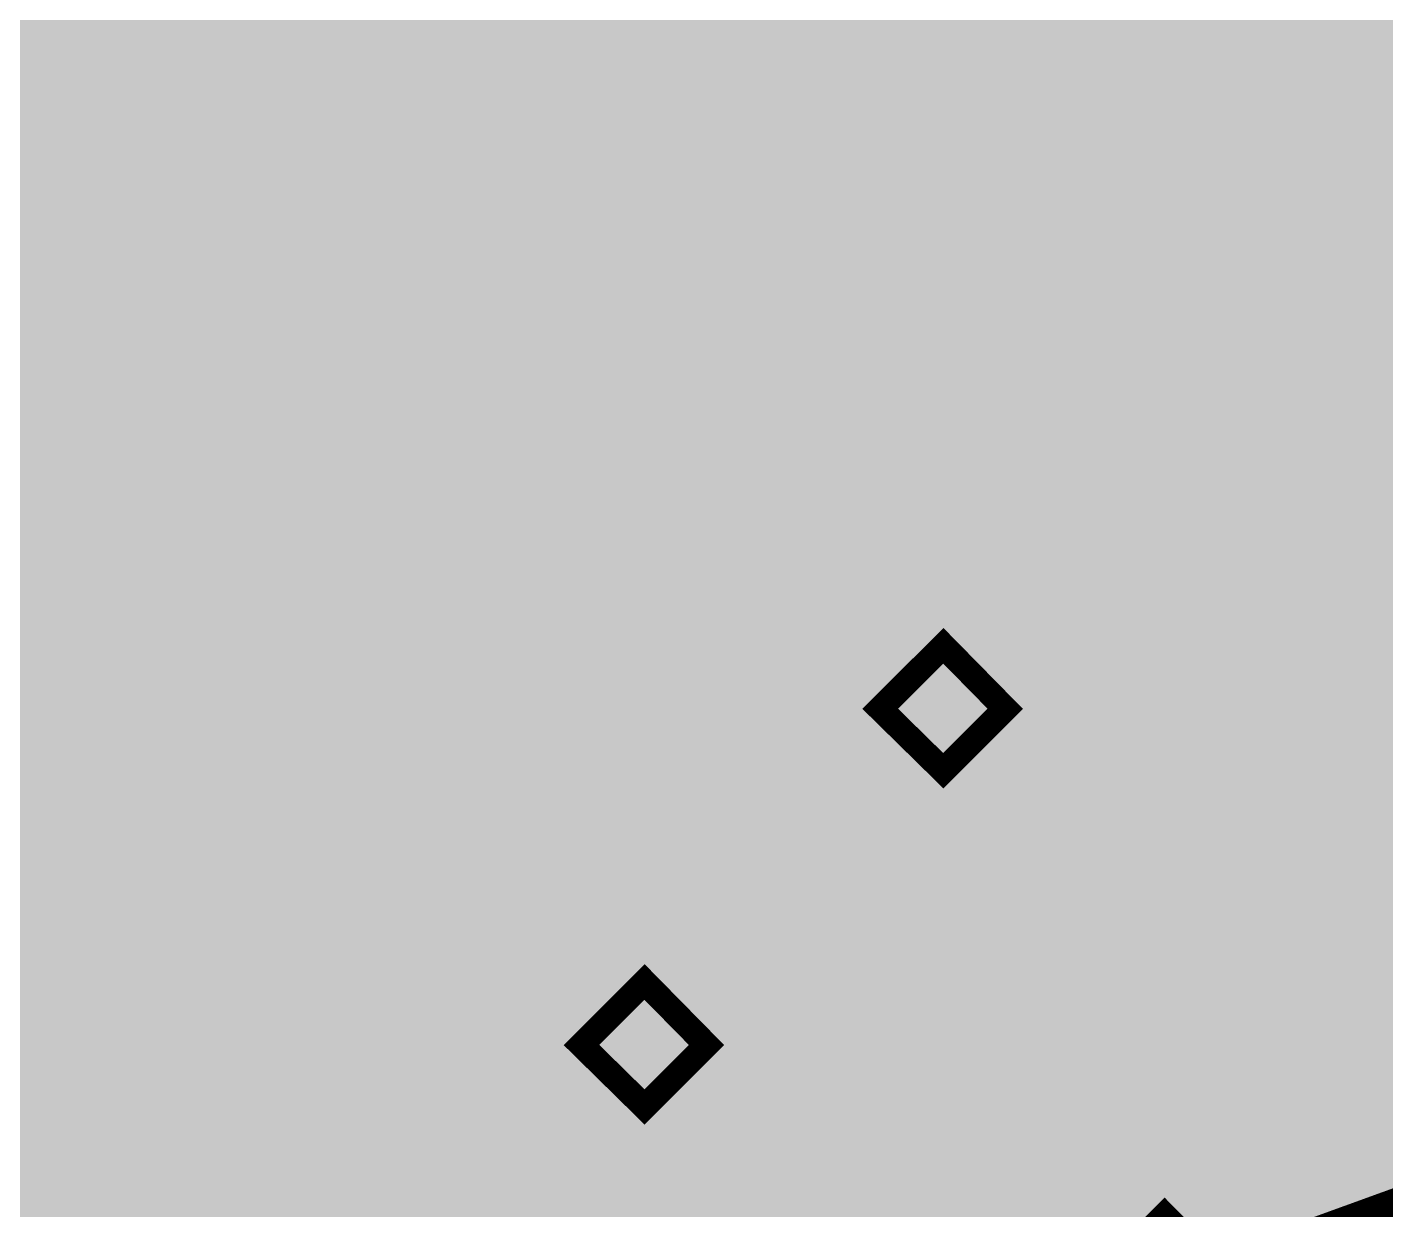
# Model space of a CAD drawing. Header units: millimetres. Extents: x 92 to 588, y 96 to 434.
# Drawn here: x 525.25 to 546.91, y 267.49 to 286.35 of the extents above; entities that cross this region are included whole.
import ezdxf

# ---------------------------------------------------------------- set-up
doc = ezdxf.new("R2010")
doc.units = ezdxf.units.MM
doc.layers.add('H', color=7, linetype='Continuous')
doc.layers.add('P', color=7, linetype='Continuous')

msp = doc.modelspace()

# ---------------------------------------------------------------- hatches: boundary and pattern name
at = {"layer": 'H', "linetype": 'Continuous'}
for points in [[(291.162, 223.903), (291.162, 433.788), (588.166, 433.788), (588.166, 223.903), (291.162, 223.903)], [(544.386, 284.21), (544.298, 284.21), (544.139, 284.228), (544.068, 284.263), (543.998, 284.298), (543.874, 284.386), (543.821, 284.439), (543.751, 284.51), (543.645, 284.704), (543.61, 284.81), (543.575, 284.933), (543.539, 285.215), (543.539, 285.392), (543.539, 285.551), (543.575, 285.868), (543.61, 285.992), (543.645, 286.133), (543.751, 286.362), (543.821, 286.468), (543.892, 286.574), (544.068, 286.715), (544.174, 286.785), (544.298, 286.838), (544.545, 286.891), (544.686, 286.891), (544.774, 286.891), (544.845, 286.873), (544.933, 286.873), (544.986, 286.856), (544.986, 286.521), (544.915, 286.538), (544.827, 286.574), (544.739, 286.591), (544.65, 286.591), (544.562, 286.591), (544.421, 286.556), (544.28, 286.503), (544.174, 286.433), (544.121, 286.38), (544.068, 286.309), (543.998, 286.186), (543.945, 286.027), (543.892, 285.833), (543.892, 285.727), (543.998, 285.551), (543.892, 285.48), (543.892, 285.445), (543.874, 285.409), (543.874, 285.18), (543.91, 284.968), (543.927, 284.88), (543.963, 284.81), (544.033, 284.686), (544.068, 284.633), (544.139, 284.563), (544.227, 284.51), (544.298, 284.492), (544.386, 284.492), (544.492, 284.492), (544.615, 284.545), (544.686, 284.598), (544.721, 284.633), (544.756, 284.669), (544.809, 284.774), (544.845, 284.933), (544.862, 285.074), (544.862, 285.163), (544.827, 285.286), (544.809, 285.357), (544.792, 285.392), (544.721, 285.498), (544.686, 285.533), (544.65, 285.551), (544.562, 285.586), (544.527, 285.603), (544.439, 285.621), (544.351, 285.621), (544.227, 285.621), (544.121, 285.586), (543.998, 285.551), (543.892, 285.727), (544.015, 285.815), (544.139, 285.868), (544.21, 285.886), (544.351, 285.903), (544.421, 285.903), (544.562, 285.903), (544.686, 285.868), (544.756, 285.85), (544.862, 285.798), (544.933, 285.762), (545.003, 285.692), (545.109, 285.568), (545.144, 285.48), (545.162, 285.392), (545.197, 285.198), (545.215, 285.092), (545.197, 285.004), (545.18, 284.81), (545.144, 284.722), (545.109, 284.651), (545.021, 284.51), (544.968, 284.439), (544.897, 284.386), (544.774, 284.298), (544.703, 284.263), (544.633, 284.228), (544.474, 284.21), (544.386, 284.21)], [(546.309, 284.192), (546.203, 284.192), (546.026, 284.228), (545.956, 284.263), (545.868, 284.281), (545.744, 284.369), (545.674, 284.422), (545.621, 284.475), (545.55, 284.598), (545.515, 284.669), (545.497, 284.739), (545.462, 284.898), (545.462, 284.968), (545.462, 285.074), (545.515, 285.268), (545.568, 285.357), (545.638, 285.445), (545.797, 285.586), (545.903, 285.639), (546.044, 285.498), (545.92, 285.374), (545.885, 285.321), (545.85, 285.251), (545.815, 285.092), (545.815, 285.004), (545.815, 284.88), (545.885, 284.686), (545.956, 284.616), (546.026, 284.545), (546.203, 284.457), (546.309, 284.457), (546.414, 284.457), (546.591, 284.528), (546.661, 284.58), (546.714, 284.651), (546.785, 284.827), (546.785, 284.951), (546.785, 285.021), (546.75, 285.145), (546.732, 285.198), (546.697, 285.251), (546.573, 285.339), (546.485, 285.392), (546.414, 285.427), (546.326, 285.462), (546.22, 285.498), (546.097, 285.551), (546.044, 285.498), (545.903, 285.639), (545.797, 285.709), (545.656, 285.833), (545.621, 285.886), (545.568, 285.956), (545.532, 286.115), (545.515, 286.221), (545.532, 286.291), (545.55, 286.433), (545.603, 286.538), (545.691, 286.662), (545.744, 286.697), (545.797, 286.75), (545.92, 286.821), (546.062, 286.873), (546.22, 286.891), (546.379, 286.891), (546.538, 286.873), (546.679, 286.821), (546.802, 286.768), (546.873, 286.715), (546.908, 286.662), (546.996, 286.556), (547.049, 286.45), (547.085, 286.309), (547.085, 286.238), (547.067, 286.15), (547.032, 285.992), (546.979, 285.903), (546.926, 285.815), (546.785, 285.692), (546.679, 285.639), (546.555, 285.78), (546.661, 285.903), (546.679, 285.956), (546.714, 286.027), (546.732, 286.168), (546.732, 286.238), (546.732, 286.327), (546.679, 286.468), (546.626, 286.521), (546.591, 286.556), (546.52, 286.591), (546.397, 286.644), (546.291, 286.644), (546.203, 286.644), (546.044, 286.591), (545.991, 286.538), (545.956, 286.521), (545.92, 286.45), (545.868, 286.344), (545.868, 286.256), (545.868, 286.203), (545.903, 286.08), (545.938, 286.044), (545.956, 285.992), (546.062, 285.921), (546.115, 285.886), (546.185, 285.85), (546.273, 285.798), (546.379, 285.745), (546.485, 285.727), (546.555, 285.78), (546.679, 285.639), (546.785, 285.568), (546.961, 285.445), (547.032, 285.374), (547.085, 285.286), (547.138, 285.092), (547.138, 284.968), (547.138, 284.898), (547.102, 284.739), (547.049, 284.598), (546.961, 284.475), (546.908, 284.422), (546.838, 284.369), (546.714, 284.281), (546.555, 284.228), (546.397, 284.192), (546.309, 284.192)], [(526.218, 281.07), (527.4, 283.346), (526.059, 283.346), (526.059, 283.646), (527.7, 283.646), (527.7, 283.258), (526.571, 281.07), (526.218, 281.07)], [(528.017, 281.07), (528.017, 281.423), (528.193, 281.582), (528.352, 281.741), (528.493, 281.899), (528.652, 282.058), (528.775, 282.217), (528.987, 282.464), (529.04, 282.57), (529.093, 282.675), (529.146, 282.869), (529.146, 282.975), (529.146, 283.081), (529.128, 283.169), (529.093, 283.205), (529.058, 283.275), (529.022, 283.293), (528.97, 283.346), (528.881, 283.381), (528.811, 283.399), (528.705, 283.399), (528.617, 283.399), (528.529, 283.381), (528.423, 283.363), (528.335, 283.328), (528.264, 283.293), (528.211, 283.258), (528.14, 283.205), (528.088, 283.187), (528.07, 283.54), (528.193, 283.593), (528.37, 283.646), (528.476, 283.681), (528.652, 283.698), (528.74, 283.698), (528.828, 283.698), (528.987, 283.681), (529.128, 283.628), (529.252, 283.557), (529.305, 283.504), (529.358, 283.469), (529.428, 283.346), (529.481, 283.222), (529.499, 283.081), (529.499, 282.993), (529.499, 282.852), (529.463, 282.711), (529.428, 282.587), (529.375, 282.481), (529.305, 282.358), (529.216, 282.252), (529.128, 282.146), (529.022, 282.04), (528.864, 281.846), (528.67, 281.67), (528.476, 281.494), (528.352, 281.37), (529.622, 281.37), (529.622, 281.07), (528.017, 281.07)], [(525.107, 281.07), (525.107, 281.564), (525.53, 281.564), (525.53, 281.07), (525.107, 281.07)], [(540.84, 276.325), (540.77, 276.325), (540.611, 276.361), (540.523, 276.378), (540.452, 276.414), (540.329, 276.502), (540.276, 276.555), (540.205, 276.625), (540.1, 276.819), (540.064, 276.925), (540.029, 277.049), (539.994, 277.348), (539.994, 277.507), (539.994, 277.684), (540.029, 277.983), (540.064, 278.125), (540.1, 278.248), (540.205, 278.495), (540.276, 278.583), (540.347, 278.689), (540.523, 278.83), (540.646, 278.901), (540.752, 278.954), (541.017, 279.007), (541.158, 279.007), (541.229, 279.007), (541.317, 279.007), (541.387, 278.989), (541.44, 278.971), (541.44, 278.636), (541.37, 278.671), (541.299, 278.689), (541.211, 278.707), (541.105, 278.707), (541.035, 278.707), (540.876, 278.671), (540.752, 278.618), (540.629, 278.548), (540.576, 278.495), (540.541, 278.442), (540.452, 278.301), (540.4, 278.142), (540.364, 277.948), (540.347, 277.842), (540.452, 277.666), (540.347, 277.595), (540.347, 277.56), (540.347, 277.525), (540.347, 277.313), (540.364, 277.084), (540.4, 276.996), (540.417, 276.925), (540.488, 276.802), (540.523, 276.749), (540.594, 276.678), (540.682, 276.643), (540.752, 276.608), (540.858, 276.608), (540.946, 276.608), (541.087, 276.661), (541.158, 276.713), (541.193, 276.749), (541.211, 276.784), (541.264, 276.89), (541.317, 277.049), (541.317, 277.207), (541.317, 277.278), (541.299, 277.419), (541.281, 277.472), (541.246, 277.525), (541.193, 277.613), (541.14, 277.648), (541.105, 277.684), (541.035, 277.719), (540.982, 277.719), (540.893, 277.737), (540.805, 277.737), (540.682, 277.737), (540.576, 277.701), (540.452, 277.666), (540.347, 277.842), (540.47, 277.931), (540.594, 277.983), (540.664, 278.001), (540.805, 278.019), (540.893, 278.019), (541.035, 278.019), (541.158, 278.001), (541.211, 277.983), (541.334, 277.913), (541.387, 277.878), (541.458, 277.825), (541.564, 277.684), (541.599, 277.595), (541.634, 277.507), (541.67, 277.313), (541.67, 277.207), (541.67, 277.119), (541.634, 276.925), (541.599, 276.837), (541.564, 276.766), (541.475, 276.625), (541.423, 276.572), (541.37, 276.502), (541.229, 276.414), (541.158, 276.378), (541.087, 276.361), (540.929, 276.325), (540.84, 276.325)], [(542.763, 276.308), (542.675, 276.325), (542.499, 276.343), (542.41, 276.378), (542.34, 276.396), (542.199, 276.484), (542.146, 276.537), (542.093, 276.59), (542.005, 276.713), (541.969, 276.784), (541.952, 276.855), (541.916, 277.013), (541.916, 277.084), (541.916, 277.19), (541.987, 277.384), (542.04, 277.472), (542.093, 277.56), (542.252, 277.701), (542.357, 277.754), (542.499, 277.613), (542.393, 277.507), (542.34, 277.437), (542.305, 277.366), (542.269, 277.207), (542.269, 277.119), (542.269, 276.996), (542.34, 276.802), (542.41, 276.731), (542.481, 276.661), (542.657, 276.572), (542.763, 276.572), (542.869, 276.572), (543.045, 276.643), (543.116, 276.713), (543.169, 276.766), (543.239, 276.96), (543.239, 277.066), (543.239, 277.137), (543.222, 277.26), (543.186, 277.313), (543.151, 277.366), (543.028, 277.454), (542.94, 277.507), (542.887, 277.543), (542.781, 277.578), (542.693, 277.613), (542.569, 277.666), (542.499, 277.613), (542.357, 277.754), (542.269, 277.825), (542.128, 277.948), (542.075, 278.001), (542.04, 278.072), (541.987, 278.248), (541.987, 278.336), (541.987, 278.407), (542.005, 278.548), (542.075, 278.671), (542.146, 278.777), (542.199, 278.83), (542.252, 278.865), (542.393, 278.936), (542.516, 278.989), (542.675, 279.024), (542.851, 279.024), (543.01, 278.989), (543.151, 278.954), (543.275, 278.883), (543.328, 278.83), (543.38, 278.795), (543.451, 278.689), (543.504, 278.566), (543.539, 278.424), (543.539, 278.354), (543.539, 278.266), (543.486, 278.107), (543.433, 278.019), (543.38, 277.931), (543.239, 277.807), (543.151, 277.754), (543.01, 277.895), (543.116, 278.019), (543.151, 278.072), (543.169, 278.142), (543.204, 278.283), (543.204, 278.354), (543.186, 278.442), (543.134, 278.583), (543.081, 278.654), (543.045, 278.671), (542.975, 278.724), (542.851, 278.76), (542.763, 278.76), (542.675, 278.76), (542.516, 278.707), (542.446, 278.654), (542.428, 278.636), (542.375, 278.566), (542.34, 278.46), (542.322, 278.372), (542.34, 278.319), (542.357, 278.213), (542.393, 278.16), (542.428, 278.125), (542.516, 278.036), (542.569, 278.001), (542.745, 277.913), (542.851, 277.878), (542.94, 277.842), (543.01, 277.895), (543.151, 277.754), (543.257, 277.684), (543.416, 277.56), (543.486, 277.49), (543.539, 277.401), (543.592, 277.207), (543.61, 277.102), (543.592, 277.013), (543.575, 276.855), (543.504, 276.731), (543.416, 276.59), (543.363, 276.537), (543.31, 276.484), (543.169, 276.396), (543.01, 276.343), (542.851, 276.325), (542.763, 276.308)], [(545.162, 276.378), (546.344, 278.654), (545.003, 278.654), (545.003, 278.954), (546.644, 278.954), (546.644, 278.566), (545.532, 276.378), (545.162, 276.378)], [(544.068, 276.378), (544.068, 276.872), (544.474, 276.872), (544.474, 276.378), (544.068, 276.378)], [(539.853, 274.491), (538.847, 275.479), (539.853, 276.484), (540.84, 275.479), (539.853, 274.491)], [(536.007, 270.963), (535.831, 270.998), (535.76, 271.016), (535.69, 271.051), (535.566, 271.14), (535.514, 271.193), (535.443, 271.263), (535.337, 271.457), (535.302, 271.563), (535.267, 271.686), (535.231, 271.986), (535.231, 272.145), (535.231, 272.321), (535.267, 272.621), (535.302, 272.762), (535.337, 272.886), (535.443, 273.133), (535.514, 273.221), (535.584, 273.327), (535.76, 273.468), (535.866, 273.538), (535.99, 273.591), (536.254, 273.644), (536.395, 273.644), (536.466, 273.644), (536.554, 273.644), (536.625, 273.627), (536.678, 273.609), (536.678, 273.274), (536.607, 273.309), (536.537, 273.327), (536.448, 273.344), (536.343, 273.344), (536.254, 273.344), (536.113, 273.309), (535.99, 273.256), (535.866, 273.186), (535.813, 273.133), (535.778, 273.08), (535.69, 272.939), (535.637, 272.78), (535.602, 272.586), (535.584, 272.48), (535.69, 272.304), (535.584, 272.233), (535.584, 272.198), (535.584, 272.127), (535.584, 272.074), (535.584, 271.951), (535.602, 271.722), (535.637, 271.633), (535.655, 271.563), (535.725, 271.439), (535.76, 271.387), (535.831, 271.316), (535.919, 271.281), (535.99, 271.245), (536.096, 271.245), (536.184, 271.245), (536.325, 271.298), (536.395, 271.351), (536.431, 271.387), (536.448, 271.422), (536.501, 271.528), (536.554, 271.686), (536.554, 271.845), (536.554, 271.916), (536.537, 272.039), (536.519, 272.11), (536.484, 272.163), (536.413, 272.251), (536.378, 272.286), (536.343, 272.321), (536.272, 272.357), (536.219, 272.357), (536.131, 272.374), (536.043, 272.374), (535.919, 272.374), (535.813, 272.339), (535.69, 272.304), (535.584, 272.48), (535.708, 272.568), (535.831, 272.621), (535.902, 272.639), (536.043, 272.657), (536.131, 272.657), (536.272, 272.657), (536.395, 272.639), (536.448, 272.621), (536.572, 272.551), (536.625, 272.515), (536.695, 272.463), (536.801, 272.321), (536.836, 272.233), (536.872, 272.145), (536.907, 271.951), (536.907, 271.845), (536.907, 271.757), (536.872, 271.563), (536.836, 271.475), (536.801, 271.404), (536.713, 271.263), (536.66, 271.21), (536.607, 271.14), (536.466, 271.051), (536.395, 271.016), (536.325, 270.998), (536.166, 270.963), (536.007, 270.963)], [(538.001, 270.946), (537.895, 270.963), (537.736, 270.981), (537.648, 271.016), (537.577, 271.034), (537.436, 271.122), (537.383, 271.175), (537.33, 271.228), (537.242, 271.351), (537.207, 271.422), (537.189, 271.492), (537.154, 271.651), (537.154, 271.722), (537.154, 271.828), (537.225, 272.022), (537.277, 272.11), (537.33, 272.198), (537.489, 272.339), (537.595, 272.392), (537.736, 272.251), (537.63, 272.145), (537.577, 272.074), (537.542, 272.004), (537.507, 271.845), (537.507, 271.757), (537.507, 271.633), (537.577, 271.439), (537.648, 271.369), (537.718, 271.298), (537.895, 271.21), (538.001, 271.21), (538.106, 271.21), (538.283, 271.281), (538.353, 271.351), (538.406, 271.404), (538.477, 271.598), (538.477, 271.704), (538.477, 271.775), (538.459, 271.898), (538.424, 271.951), (538.389, 272.004), (538.265, 272.092), (538.177, 272.145), (538.106, 272.18), (538.018, 272.216), (537.93, 272.251), (537.807, 272.304), (537.736, 272.251), (537.595, 272.392), (537.507, 272.463), (537.366, 272.586), (537.313, 272.639), (537.277, 272.709), (537.225, 272.886), (537.225, 272.974), (537.225, 273.045), (537.242, 273.186), (537.313, 273.309), (537.383, 273.415), (537.436, 273.468), (537.489, 273.503), (537.613, 273.574), (537.754, 273.627), (537.912, 273.662), (538.089, 273.662), (538.248, 273.627), (538.389, 273.591), (538.512, 273.521), (538.565, 273.468), (538.618, 273.415), (538.689, 273.309), (538.741, 273.203), (538.777, 273.062), (538.777, 272.992), (538.777, 272.903), (538.724, 272.745), (538.671, 272.657), (538.618, 272.568), (538.477, 272.445), (538.389, 272.392), (538.248, 272.533), (538.353, 272.657), (538.389, 272.709), (538.406, 272.78), (538.442, 272.921), (538.442, 272.992), (538.424, 273.08), (538.371, 273.221), (538.318, 273.292), (538.283, 273.309), (538.212, 273.362), (538.089, 273.397), (538.001, 273.397), (537.912, 273.397), (537.754, 273.344), (537.683, 273.292), (537.665, 273.274), (537.613, 273.203), (537.577, 273.098), (537.56, 273.009), (537.577, 272.956), (537.595, 272.851), (537.63, 272.798), (537.665, 272.762), (537.754, 272.674), (537.807, 272.639), (537.877, 272.604), (537.983, 272.551), (538.089, 272.515), (538.177, 272.48), (538.248, 272.533), (538.389, 272.392), (538.495, 272.321), (538.653, 272.198), (538.724, 272.127), (538.777, 272.039), (538.83, 271.845), (538.847, 271.739), (538.83, 271.651), (538.812, 271.492), (538.741, 271.351), (538.653, 271.228), (538.6, 271.175), (538.53, 271.122), (538.406, 271.034), (538.248, 270.981), (538.089, 270.963), (538.001, 270.946)], [(540.629, 270.963), (540.558, 270.963), (540.488, 270.981), (540.417, 270.998), (540.417, 271.334), (540.488, 271.298), (540.576, 271.281), (540.664, 271.263), (540.752, 271.263), (540.84, 271.263), (540.982, 271.298), (541.123, 271.351), (541.246, 271.439), (541.281, 271.492), (541.334, 271.545), (541.405, 271.686), (541.475, 271.845), (541.493, 272.022), (541.511, 272.127), (541.405, 272.304), (541.511, 272.374), (541.511, 272.445), (541.511, 272.48), (541.511, 272.657), (541.493, 272.868), (541.475, 272.956), (541.44, 273.045), (541.37, 273.168), (541.334, 273.221), (541.299, 273.256), (541.229, 273.309), (541.176, 273.327), (541.105, 273.362), (541.017, 273.362), (540.911, 273.362), (540.77, 273.309), (540.699, 273.256), (540.664, 273.221), (540.646, 273.168), (540.594, 273.08), (540.541, 272.903), (540.541, 272.762), (540.541, 272.692), (540.558, 272.551), (540.594, 272.498), (540.611, 272.445), (540.682, 272.357), (540.717, 272.321), (540.752, 272.286), (540.823, 272.251), (540.876, 272.251), (540.946, 272.233), (541.052, 272.233), (541.158, 272.233), (541.281, 272.268), (541.405, 272.304), (541.511, 272.127), (541.37, 272.039), (541.246, 271.986), (541.176, 271.969), (541.052, 271.951), (540.964, 271.951), (540.84, 271.951), (540.717, 271.969), (540.646, 271.986), (540.541, 272.057), (540.47, 272.092), (540.4, 272.145), (540.294, 272.286), (540.258, 272.357), (540.223, 272.445), (540.188, 272.639), (540.188, 272.762), (540.188, 272.851), (540.223, 273.045), (540.258, 273.115), (540.294, 273.203), (540.382, 273.344), (540.435, 273.397), (540.488, 273.468), (540.629, 273.556), (540.699, 273.591), (540.77, 273.609), (540.929, 273.644), (541.017, 273.644), (541.105, 273.644), (541.264, 273.609), (541.334, 273.591), (541.405, 273.556), (541.528, 273.468), (541.581, 273.415), (541.652, 273.344), (541.758, 273.15), (541.793, 273.045), (541.828, 272.921), (541.864, 272.639), (541.864, 272.463), (541.864, 272.304), (541.828, 272.004), (541.793, 271.845), (541.758, 271.704), (541.652, 271.475), (541.581, 271.369), (541.511, 271.281), (541.334, 271.122), (541.229, 271.069), (541.123, 271.016), (540.858, 270.963), (540.699, 270.963), (540.629, 270.963)], [(542.798, 270.963), (542.604, 270.981), (542.516, 270.998), (542.322, 271.051), (542.181, 271.122), (542.181, 271.492), (542.34, 271.404), (542.499, 271.334), (542.604, 271.298), (542.781, 271.263), (542.869, 271.263), (542.975, 271.263), (543.081, 271.298), (543.134, 271.316), (543.222, 271.369), (543.257, 271.404), (543.328, 271.475), (543.363, 271.563), (543.38, 271.616), (543.398, 271.739), (543.416, 271.81), (543.398, 271.88), (543.38, 271.986), (543.363, 272.039), (543.345, 272.074), (543.292, 272.145), (543.257, 272.18), (543.169, 272.216), (543.081, 272.251), (542.975, 272.268), (542.869, 272.268), (542.71, 272.268), (542.71, 272.551), (542.834, 272.551), (542.94, 272.568), (543.134, 272.621), (543.204, 272.674), (543.239, 272.692), (543.31, 272.762), (543.345, 272.886), (543.363, 272.992), (543.363, 273.045), (543.345, 273.115), (543.328, 273.15), (543.292, 273.186), (543.257, 273.256), (543.222, 273.274), (543.151, 273.309), (543.081, 273.327), (542.992, 273.344), (542.904, 273.344), (542.816, 273.344), (542.728, 273.327), (542.622, 273.309), (542.534, 273.274), (542.463, 273.239), (542.393, 273.203), (542.34, 273.15), (542.287, 273.133), (542.269, 273.486), (542.393, 273.556), (542.569, 273.609), (542.657, 273.627), (542.851, 273.644), (542.94, 273.644), (543.098, 273.644), (543.239, 273.609), (543.31, 273.591), (543.433, 273.538), (543.486, 273.503), (543.539, 273.468), (543.627, 273.362), (543.645, 273.309), (543.68, 273.239), (543.716, 273.098), (543.716, 273.027), (543.698, 272.921), (543.627, 272.727), (543.575, 272.657), (543.504, 272.568), (543.328, 272.48), (543.239, 272.445), (543.31, 272.41), (543.398, 272.374), (543.504, 272.321), (543.575, 272.251), (543.61, 272.216), (543.68, 272.127), (543.716, 272.057), (543.733, 272.004), (543.751, 271.863), (543.769, 271.775), (543.751, 271.686), (543.733, 271.528), (543.698, 271.457), (543.663, 271.387), (543.592, 271.263), (543.539, 271.193), (543.469, 271.14), (543.328, 271.051), (543.257, 271.016), (543.169, 270.998), (542.992, 270.963), (542.798, 270.963)], [(539.306, 271.016), (539.306, 271.51), (539.712, 271.51), (539.712, 271.016), (539.306, 271.016)], [(535.09, 269.129), (534.085, 270.117), (535.09, 271.122), (536.078, 270.117), (535.09, 269.129)]]:
    msp.add_hatch(color=7, dxfattribs=at).paths.add_polyline_path(points)

# ---------------------------------------------------------------- linework, layer by layer
at = {"layer": 'P', "color": 7}
for points, const_width in [([(361.1, 426.768), (364.875, 419.165), (457.938, 234.874), (581.234, 279.624)], 1.176), ([(538.847, 275.479), (539.853, 274.491), (540.84, 275.479), (539.853, 276.484), (538.847, 275.479), (538.847, 275.479)], 0.4), ([(534.085, 270.117), (535.09, 269.129), (536.078, 270.117), (535.09, 271.122), (534.085, 270.117), (534.085, 270.117)], 0.4), ([(542.375, 266.395), (543.38, 265.389), (544.368, 266.395), (543.38, 267.4), (542.375, 266.395), (542.375, 266.395)], 0.4)]:
    msp.add_lwpolyline(points, dxfattribs=dict(at, const_width=const_width))

doc.saveas('drawing.dxf')
